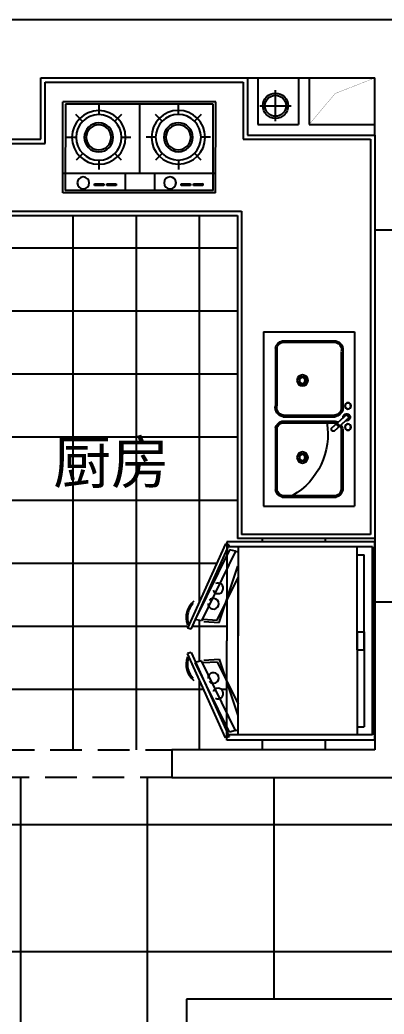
# Model space of a CAD drawing. Header units: millimetres. Extents: x 50914 to 68279, y -719533 to -710378.
# Drawn here: x 55576 to 57299, y -715083 to -710378 of the extents above; entities that cross this region are included whole.
import ezdxf

# ---------------------------------------------------------------- set-up
doc = ezdxf.new("R2010")
doc.units = ezdxf.units.MM
doc.header["$LTSCALE"] = 10
doc.linetypes.add('TRATTEGGIATA2', pattern=[0.375, 0.25, -0.125])
doc.layers.get('0').update_dxf_attribs({"linetype": 'CONTINUOUS'})
for name, color, linetype in [('__0', 7, 'CONTINUOUS'), ('__4', 38, 'CONTINUOUS'), ('___0', 250, 'CONTINUOUS'), ('____', 45, 'CONTINUOUS'), ('____0', 250, 'CONTINUOUS'), ('_____', 5, 'CONTINUOUS'), ('________IFF-FURN-DETAIL', 252, 'CONTINUOUS')]:
    doc.layers.add(name, color=color, linetype=linetype)
doc.styles.add('DIM', font='arial.ttf')

# ---------------------------------------------------------------- blocks, each defined once
blk = doc.blocks.new('DAD')
at = {"layer": '____', "ltscale": 60}
for p, q in [((403836.1, -702544.2), (404560, -702544.2)), ((403836.7, -702975.8), (403836.1, -702544.2)), ((404560, -702975.8), (404560, -702544.2)), ((404195.9, -702881.9), (404195.6, -702554.7)), ((403836.9, -702883), (404560.2, -702883)), ((404125.8, -702883), (404125.6, -702962.9)), ((404125.8, -702883), (404264.4, -702883)), ((404264.4, -702883), (404264.2, -702963.3)), ((403836.7, -702975.8), (404560, -702975.8))]:
    blk.add_line(p, q, dxfattribs=at)
for centre in [(404013.2, -702712.2), (404389.7, -702712.8)]:
    blk.add_circle(centre, 127, dxfattribs=at)
at = {"layer": '____0'}
for p, q in [((403847.7, -702555.8), (404547.7, -702555.8)), ((403848.4, -702964.2), (403847.7, -702555.8)), ((404013.4, -702559.8), (404013.3, -702604.6)), ((404389.9, -702560.4), (404389.9, -702605.2)), ((404547.7, -702555.8), (404548.4, -702964.2)), ((403905.6, -702604.3), (403937.2, -702636)), ((404089.3, -702636.3), (404121.1, -702604.6)), ((404282.1, -702604.8), (404313.8, -702636.6)), ((404465.9, -702636.8), (404497.6, -702605.1)), ((403860.8, -702712), (403905.6, -702712)), ((404120.7, -702712.4), (404165.6, -702712.4)), ((404237.3, -702712.5), (404282.1, -702712.6)), ((404497.3, -702712.9), (404542.1, -702713)), ((403905.3, -702819.8), (403937, -702788.2)), ((404013, -702819.8), (404013, -702864.6)), ((404089.1, -702788.4), (404120.8, -702820.1)), ((404281.8, -702820.4), (404313.5, -702788.7)), ((404389.5, -702820.3), (404389.5, -702865.2)), ((404465.7, -702788.9), (404497.3, -702820.7)), ((403848.4, -702964.2), (404548.4, -702964.2)), ((403941, -702931.8), (403896.5, -702931.7)), ((403896.5, -702931.7), (403896.5, -702939.8)), ((403896.5, -702939.8), (403941, -702939.9)), ((403941, -702939.9), (403941, -702931.8)), ((403999.6, -702931.8), (403955.1, -702931.8)), ((403955.1, -702931.8), (403955.1, -702939.9)), ((403955.1, -702939.9), (403999.6, -702939.9)), ((403999.6, -702939.9), (403999.6, -702931.8)), ((404351.6, -702932.4), (404307.1, -702932.3)), ((404307.1, -702932.3), (404307.1, -702940.4)), ((404307.1, -702940.4), (404351.5, -702940.4)), ((404351.5, -702940.4), (404351.6, -702932.4)), ((404410.2, -702932.4), (404365.7, -702932.4)), ((404365.7, -702932.4), (404365.7, -702940.5)), ((404365.7, -702940.5), (404410.2, -702940.5)), ((404410.2, -702940.5), (404410.2, -702932.4))]:
    blk.add_line(p, q, dxfattribs=at)
for centre, radius in [((404013.2, -702712.2), 107.6), ((404013.2, -702712.2), 68.7), ((404389.7, -702712.8), 107.6), ((404389.7, -702712.8), 68.7), ((404013.2, -702712.2), 59), ((404389.7, -702712.8), 59), ((404052.2, -702927.9), 28.3), ((404462.8, -702928.5), 28.3)]:
    blk.add_circle(centre, radius, dxfattribs=at)
blk = doc.blocks.new('SDASD')
at = {"layer": '____', "ltscale": 60}
for p, q in [((402005.8, -701383.9), (401565.8, -701383.9)), ((401565.8, -701383.9), (401565.8, -702223.9)), ((402005.8, -701383.9), (402005.8, -702223.9)), ((401913.7, -701426.4), (401656.5, -701426.4)), ((401947.5, -701461.7), (401947.5, -701739.7)), ((401623.1, -701480.9), (401623.1, -701758.9)), ((401910.3, -701792.8), (401659.8, -701792.8)), ((401916.4, -701814.4), (401660.1, -701814.4)), ((401623.1, -701854.5), (401623.1, -702145.3)), ((401947.5, -701848), (401947.5, -702143.2)), ((401915.7, -702180.8), (401654.6, -702180.8)), ((402005.8, -702223.9), (401565.8, -702223.9))]:
    blk.add_line(p, q, dxfattribs=at)
for centre in [(401818.2, -701617.8), (401818.2, -701989.5)]:
    blk.add_circle(centre, 14, dxfattribs=at)
for centre, radius, start, end in [((401666.9, -701470.2), 45.1, 103.3716, 193.6444), ((401903.3, -701470.2), 45.1, 10.9362, 76.6287), ((401903.3, -701748.3), 45.1, 279.0424, 10.9357), ((401666.9, -701748.3), 45.1, 193.644, 260.9576), ((401668, -701858.8), 45.1, 143.9446, 174.6169), ((401668, -701858.8), 45.1, 100.0749, 120.7756), ((401902.2, -701858.8), 46.6, 13.4296, 72.2282), ((401667.5, -702137.6), 45.1, 189.8513, 253.4067), ((401902.8, -702137.6), 45.1, 286.593, 352.8277)]:
    blk.add_arc(centre, radius, start, end, dxfattribs=at)
at = {"layer": '____0'}
for p, q in [((401913.7, -701433.6), (401656.5, -701433.6)), ((401940.3, -701461.7), (401940.3, -701739.7)), ((401630.3, -701480.9), (401630.3, -701758.9)), ((401601.1, -701781.1), (401588.6, -701794)), ((401665, -701862), (401588.6, -701794)), ((401603.8, -701783.5), (401591.2, -701796.4)), ((401677.3, -701848.8), (401601.1, -701781.1)), ((401910.3, -701785.6), (401659.8, -701785.6)), ((401649.5, -701824.2), (401637, -701837.1)), ((401652.2, -701826.5), (401639.7, -701839.5)), ((401654.9, -701828.9), (401642.4, -701841.9)), ((401916.4, -701821.6), (401660.1, -701821.6)), ((401630.3, -701854.5), (401630.3, -702145.3)), ((401940.3, -701848), (401940.3, -702143.2)), ((401915.7, -702173.6), (401654.6, -702173.6))]:
    blk.add_line(p, q, dxfattribs=at)
for centre, radius in [((401817.1, -701617.8), 26.6), ((401817.1, -701617.8), 17.6), ((401597.8, -701740.8), 15.4), ((401597.8, -701740.8), 13.9), ((401597.8, -701842.7), 15.4), ((401597.8, -701842.7), 13.9), ((401817.1, -701989.5), 26.6), ((401817.1, -701989.5), 17.6)]:
    blk.add_circle(centre, radius, dxfattribs=at)
for centre, radius, start, end in [((401666.9, -701470.2), 37.9, 103.3716, 193.6444), ((401903.3, -701470.2), 37.9, 348.0659, 76.6287), ((401903.3, -701748.3), 37.9, 279.0424, 10.9357), ((401604.2, -701795.5), 17, 349.1284, 285.1554), ((401604.2, -701795.5), 15.6, 352.3397, 281.6074), ((401666.9, -701748.3), 37.9, 193.644, 260.1333), ((401668, -701858.8), 37.9, 145.0079, 174.6169), ((401668, -701858.8), 37.9, 100.0749, 117.2837), ((402036.9, -701877.3), 342.4, 170.5702, 239.7963), ((401902.2, -701858.8), 39.4, 13.4296, 72.2282), ((401668.1, -701852.5), 9.95, 252.17, 21.8355), ((401667.5, -702137.6), 37.9, 189.8513, 253.4067), ((401902.8, -702137.6), 37.9, 286.593, 352.8277)]:
    blk.add_arc(centre, radius, start, end, dxfattribs=at)

msp = doc.modelspace()

# ---------------------------------------------------------------- hatches: boundary and pattern name
at = {"layer": '__4', "ltscale": 60}
h = msp.add_hatch(dxfattribs=at)
h.set_pattern_fill('NET', color=256, scale=94, style=0)
h.set_pattern_definition([(0, (-1176.07, -33676.82), (0, 298.45), []), (90, (-1176.07, -33676.82), (-298.45, 2e-14), [])])
h.paths.add_polyline_path([(55394.4, -711993.2), (55394.4, -713833.2), (55494.4, -713833.2), (56294.4, -713833.2), (57254.4, -713833.2), (57254.4, -713786.3), (56554.4, -713786.3), (56554.4, -713774.9), (56548.4, -713776.5), (56368.3, -713377.3), (56385.7, -713372.6), (56406.5, -713418.7), (56434.6, -713411.1), (56468.7, -713480.9, -1.967552), (56486.7, -713517.5), (56499.8, -713544.2, -1.095745), (56521.9, -713589.3), (56554.4, -713655.7), (56554.4, -713512.6), (56549.7, -713498.5), (56554.4, -713508), (56554.4, -713316.9), (56554.4, -713125.8), (56549.7, -713135.4), (56554.4, -713121.2), (56554.4, -712978.2), (56521.9, -713044.6, -1.095745), (56499.8, -713089.7), (56486.7, -713116.4, -1.967552), (56468.7, -713153), (56434.6, -713222.7), (56406.5, -713215.2), (56385.7, -713261.2), (56368.3, -713256.6), (56548.4, -712857.4), (56554.4, -712859), (56554.4, -712847.5), (57254.4, -712847.5), (57254.4, -712833.2), (56604.4, -712833.2), (56604.4, -711303.2), (53864.4, -711303.2), (53864.4, -711893.2), (53864.4, -711993.2)])
h.paths.add_polyline_path([(54317, -711797.9), (54317, -711498.5), (54497, -711498.5), (54497, -711797.9)], flags=24)
h.paths.add_polyline_path([(55698.6, -712391.4), (56191.7, -712391.4), (56191.7, -712676.8), (55698.6, -712676.8)], flags=24)

# ---------------------------------------------------------------- linework, layer by layer
at = {"ltscale": 60}
for p, q in [((66889.4, -710378.2), (53584.4, -710378.2)), ((55674.4, -710943.2), (55674.4, -710653.2)), ((55674.4, -710653.2), (56894.4, -710653.2)), ((56652.1, -710653.2), (56652.1, -710923.2)), ((56702.1, -710653.2), (56702.1, -710873.2)), ((56894.4, -710653.2), (56894.4, -710873.2)), ((56894.4, -710653.2), (57254.4, -710653.2)), ((56944.4, -710653.2), (56944.4, -710873.2)), ((57254.4, -710923.2), (57254.4, -710653.2)), ((56785, -710857.1), (56785, -710711.5)), ((56711.3, -710784.6), (56859.2, -710784.6)), ((56702.1, -710873.2), (56894.4, -710873.2)), ((56944.4, -710873.2), (57254.4, -710873.2)), ((56652.1, -710923.2), (56894.4, -710923.2)), ((56894.4, -710923.2), (57254.4, -710923.2)), ((57254.4, -710923.2), (57254.4, -711373.2)), ((55144.4, -710943.2), (55674.4, -710943.2)), ((57254.4, -711373.2), (57254.4, -713833.2)), ((57374.4, -711373.2), (57254.4, -711373.2)), ((57374.4, -713133.2), (57254.4, -713133.2)), ((57254.4, -713833.2), (56294.4, -713833.2)), ((56294.4, -713833.2), (56294.4, -713963.2)), ((56294.4, -713963.2), (57374.4, -713963.2)), ((58524.4, -715013.2), (56364.4, -715013.2)), ((56364.4, -715013.2), (56364.4, -715349.8))]:
    msp.add_line(p, q, dxfattribs=at)
at = {"ltscale": 60, "const_width": 1}
msp.add_lwpolyline([(56944.4, -710873.2), (57066.8, -710726.8), (57254.4, -710653.2)], dxfattribs=at)
at = {"ltscale": 60}
for radius in [60, 50]:
    msp.add_circle((56785, -710784.6), radius, dxfattribs=at)
at = {"layer": '__4', "ltscale": 60}
for p, q in [((55579.4, -716417.6), (55579.4, -713963.2)), ((56179.4, -716420.2), (56179.4, -713963.2)), ((56779.4, -715013.2), (56779.4, -713963.2)), ((66109.4, -714188.2), (55394.4, -714188.2)), ((66109.4, -714788.2), (55394.4, -714788.2))]:
    msp.add_line(p, q, dxfattribs=at)
at = {"layer": '___0'}
for p, q in [((56385.7, -713261.2), (56565.8, -712862)), ((57243.5, -712871.5), (56554.4, -712871.5)), ((56607.7, -712872.1), (56607.7, -713293.5)), ((56607.7, -713761.8), (56607.7, -713017)), ((56385.7, -713372.6), (56565.8, -713771.8)), ((57243.5, -713762.3), (56554.4, -713762.3))]:
    msp.add_line(p, q, dxfattribs=at)
for centre, start, end in [((56512.9, -713068.1), 200.8623, 117.9347), ((56491.1, -713141.2), 175.7874, 143.0096), ((56491.1, -713492.6), 216.9904, 184.2126), ((56512.9, -713565.7), 242.0653, 159.1377)]:
    msp.add_arc(centre, 25.2, start, end, dxfattribs=at)
at = {"layer": '____', "ltscale": 60}
for p, q in [((53864.4, -711303.2), (56604.4, -711303.2)), ((56604.4, -711303.2), (56604.4, -712833.2)), ((56554.4, -712847.5), (56554.4, -713316.9)), ((57254.4, -712847.5), (56554.4, -712847.5)), ((57254.4, -712833.2), (56604.4, -712833.2)), ((57254.4, -712833.2), (56604.4, -712833.2)), ((57254.4, -713786.3), (57254.4, -712847.5)), ((57254.4, -712847.5), (57254.4, -713786.3)), ((56548.4, -712857.4), (56368.3, -713256.6)), ((56565.8, -712862), (56548.4, -712857.4)), ((57171.1, -713358.9), (57171.1, -712871.5)), ((56518.5, -713229.6), (56606.5, -712964)), ((56368.3, -713240.8), (56371.2, -713229.9)), ((56446.2, -713225.8), (56518.5, -713229.6)), ((56385.7, -713261.2), (56368.3, -713256.6)), ((57171.1, -713274.9), (57171.1, -713762.3)), ((56554.4, -713786.3), (56554.4, -713316.9)), ((56385.7, -713372.6), (56368.3, -713377.3)), ((56548.4, -713776.5), (56368.3, -713377.3)), ((56368.3, -713393.1), (56371.2, -713403.9)), ((56446.2, -713408), (56518.5, -713404.2)), ((56518.5, -713404.2), (56606.5, -713669.8)), ((56565.8, -713771.8), (56548.4, -713776.5)), ((57254.4, -713786.3), (56554.4, -713786.3))]:
    msp.add_line(p, q, dxfattribs=at)
for centre, radius, start, end in [((56462.3, -713206.3), 100.1, 129.8756, 200.1244), ((56462.3, -713206.3), 94.1, 135.4644, 194.5356), ((56462.3, -713427.5), 100.1, 159.8756, 230.1244), ((56462.3, -713427.5), 94.1, 165.4644, 224.5356)]:
    msp.add_arc(centre, radius, start, end, dxfattribs=at)
at = {"layer": '____0'}
for p, q in [((55694.4, -710963.2), (55694.4, -710673.2)), ((55694.4, -710673.2), (56632.1, -710673.2)), ((56632.1, -710673.2), (56632.1, -710943.2)), ((55124.4, -710963.2), (55694.4, -710963.2)), ((56632.1, -710943.2), (56874.4, -710943.2)), ((56874.4, -710943.2), (57234.4, -710943.2)), ((57234.4, -710943.2), (57234.4, -712813.2)), ((53884.4, -711283.2), (56624.4, -711283.2)), ((56624.4, -711283.2), (56624.4, -712813.2)), ((57234.4, -712813.2), (56624.4, -712813.2)), ((57234.4, -712813.2), (56624.4, -712813.2)), ((56567.1, -712885.3), (56405.6, -713215)), ((56596.1, -712893.1), (56434.6, -713222.7)), ((56596.1, -712893.1), (56567.1, -712885.3)), ((56596.1, -712893.1), (56607.7, -712896.2)), ((57243.5, -712871.5), (57243.5, -713762.3)), ((57243.5, -713762.3), (57243.5, -712871.5)), ((57171.1, -712909.5), (57204, -712909.5)), ((57204, -713358.9), (57204, -712909.5)), ((56509.1, -713218.2), (56607.7, -713017)), ((56434.6, -713222.7), (56405.6, -713215)), ((56440.5, -713214.6), (56509.1, -713218.2)), ((57171.1, -713274.9), (57204, -713274.9)), ((57204, -713274.9), (57204, -713724.3)), ((57171.1, -713358.9), (57204, -713358.9)), ((56434.6, -713411.1), (56405.6, -713418.9)), ((56567.1, -713748.5), (56405.6, -713418.9)), ((56596.1, -713740.8), (56434.6, -713411.1)), ((56440.5, -713419.2), (56509.1, -713415.6)), ((56509.1, -713415.6), (56607.7, -713616.9)), ((56596.1, -713740.8), (56567.1, -713748.5)), ((56596.1, -713740.8), (56607.7, -713737.6)), ((57171.1, -713724.3), (57204, -713724.3))]:
    msp.add_line(p, q, dxfattribs=at)
at = {"layer": '_____', "linetype": 'TRATTEGGIATA2', "ltscale": 60}
msp.add_lwpolyline([(55494.4, -713833.2), (56294.4, -713833.2), (56294.4, -713963.2), (55494.4, -713963.2)], close=True, dxfattribs=at)

# ---------------------------------------------------------------- block references
at = {"layer": '__0', "color": 4, "xscale": -1}
msp.add_blockref('DAD', (460338.4, -8221.5), dxfattribs=at)
at = {"layer": '__0', "color": 4, "xscale": -0.9808919773204252, "yscale": 0.9808919773204252, "zscale": 0.9808919773730803}
msp.add_blockref('SDASD', (451051.8, -23873.2), dxfattribs=at)

# ---------------------------------------------------------------- texts
at = {"layer": '________IFF-FURN-DETAIL', "insert": (55733, -712370.7), "char_height": 274.56, "attachment_point": 1, "style": 'DIM'}
msp.add_mtext('{\\fNSimSun|b0|i0|c134|p49;\\H0.7333x;厨房}', dxfattribs=at)

doc.saveas('drawing.dxf')
